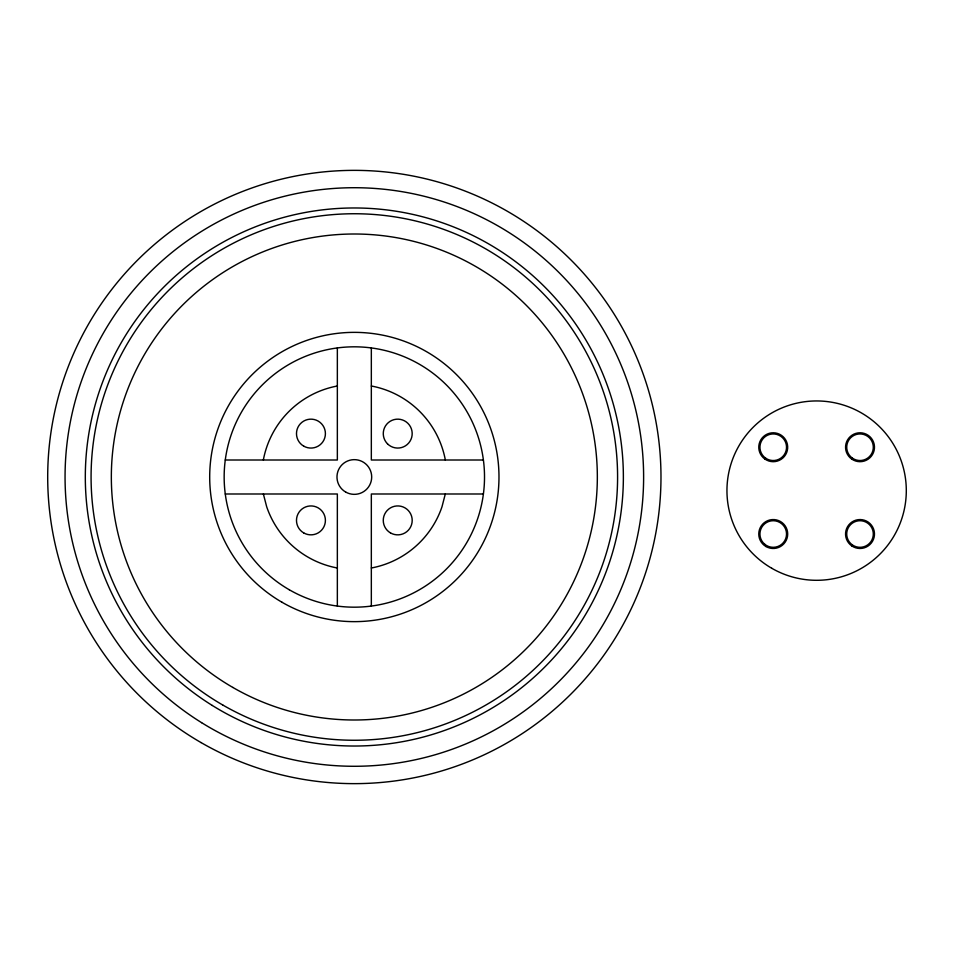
<?xml version="1.0" encoding="UTF-8"?>
<svg xmlns="http://www.w3.org/2000/svg" width="954" height="954" viewBox="0 0 954 954"><rect width="100%" height="100%" fill="white"/><g stroke="black" fill="none" stroke-linecap="round" stroke-linejoin="round"><path stroke-width="1.43" d="M263.376 460.007L263.542 458.946A92.574 92.574 0 0 1 336.285 386.203L337.346 386.036M445.303 493.993L442 506.753A92.574 92.574 0 0 1 372.394 567.797L371.333 567.964M225.275 460.007L337.346 460.007L337.346 347.936M483.404 460.007L371.333 460.007L371.333 347.936M225.275 493.993L337.346 493.993L337.346 606.064M483.404 493.993L371.333 493.993L371.333 606.064M371.333 386.036L372.394 386.203A92.574 92.574 0 0 1 445.136 458.946L445.303 460.007M337.346 567.964L336.285 567.797A92.574 92.574 0 0 1 266.679 506.753L263.376 493.993M201.02 742.558A306.639 306.639 0 0 0 660.979 477A306.639 306.639 0 0 0 201.02 211.442A306.639 306.639 0 0 0 201.02 742.558M201.58 722.655A289.277 289.277 0 0 0 643.461 486.468A289.277 289.277 0 0 0 217.977 221.877A289.277 289.277 0 0 0 201.58 722.655M232.836 687.44A242.996 242.996 0 0 0 597.335 477A242.996 242.996 0 0 0 232.836 266.56A242.996 242.996 0 0 0 232.836 687.44M303.718 446.138A14.465 14.465 0 0 0 325.409 433.605A14.465 14.465 0 0 0 303.718 421.084A14.465 14.465 0 0 0 303.718 446.138M222.711 704.982A263.244 263.244 0 0 0 617.584 477A263.244 263.244 0 0 0 222.711 249.018A263.244 263.244 0 0 0 222.711 704.982M387.503 443.837A14.465 14.465 0 0 0 411.699 437.349A14.465 14.465 0 0 0 393.99 419.641A14.465 14.465 0 0 0 387.503 443.837M390.496 532.916A14.465 14.465 0 0 0 412.2 520.395A14.465 14.465 0 0 0 390.496 507.862A14.465 14.465 0 0 0 390.496 532.916M212.277 705.459A269.028 269.028 0 0 0 623.224 485.801A269.028 269.028 0 0 0 227.517 239.74A269.028 269.028 0 0 0 212.277 705.459M345.658 492.037A17.363 17.363 0 0 0 371.69 477A17.363 17.363 0 0 0 345.658 461.963A17.363 17.363 0 0 0 345.658 492.037M282.014 602.26A144.638 144.638 0 0 0 498.978 477A144.638 144.638 0 0 0 282.014 351.74A144.638 144.638 0 0 0 282.014 602.26M303.718 532.916A14.465 14.465 0 0 0 325.409 520.395A14.465 14.465 0 0 0 303.718 507.862A14.465 14.465 0 0 0 303.718 532.916M289.253 589.739A130.173 130.173 0 0 0 484.513 477A130.173 130.173 0 0 0 289.253 364.261A130.173 130.173 0 0 0 289.253 589.739M771.786 568.286A89.676 89.676 0 0 0 906.3 490.63A89.676 89.676 0 0 0 771.786 412.963A89.676 89.676 0 0 0 771.786 568.286M851.719 545.867A14.465 14.465 0 0 0 874.424 535.277A14.465 14.465 0 0 0 853.902 520.908A14.465 14.465 0 0 0 851.719 545.867M852.387 544.925A13.308 13.308 0 0 0 873.268 535.182A13.308 13.308 0 0 0 854.39 521.957A13.308 13.308 0 0 0 852.387 544.925M766.002 546.547A14.465 14.465 0 0 0 787.694 534.013A14.465 14.465 0 0 0 766.002 521.492A14.465 14.465 0 0 0 766.002 546.547M851.719 459.077A14.465 14.465 0 0 0 874.424 448.499A14.465 14.465 0 0 0 853.902 434.13A14.465 14.465 0 0 0 851.719 459.077M764.929 459.077A14.465 14.465 0 0 0 787.634 448.499A14.465 14.465 0 0 0 767.123 434.13A14.465 14.465 0 0 0 764.929 459.077M852.387 458.135A13.308 13.308 0 0 0 873.268 448.392A13.308 13.308 0 0 0 854.39 435.179A13.308 13.308 0 0 0 852.387 458.135M765.597 458.135A13.308 13.308 0 0 0 786.49 448.392A13.308 13.308 0 0 0 767.612 435.179A13.308 13.308 0 0 0 765.597 458.135M764.679 544.209A13.308 13.308 0 0 0 786.334 536.327A13.308 13.308 0 0 0 768.674 521.516A13.308 13.308 0 0 0 764.679 544.209"/></g></svg>
